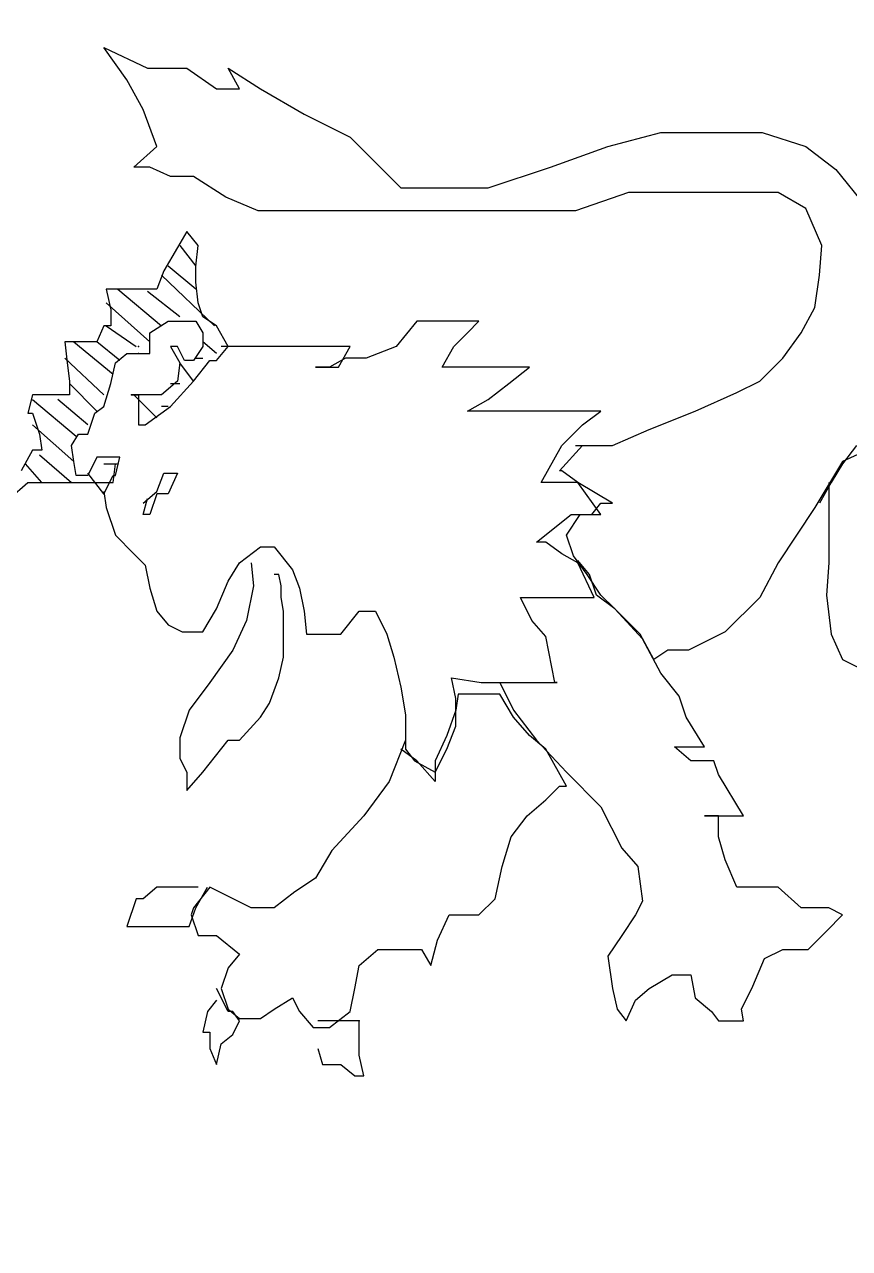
# Model space of a CAD drawing. Extents: x 748454 to 749044, y 4316681 to 4317708.
# Drawn here: x 748485.58 to 748489.17, y 4317542.19 to 4317547.51 of the extents above; entities that cross this region are included whole.
import ezdxf

# ---------------------------------------------------------------- set-up
doc = ezdxf.new("R2010")
doc.units = 0
doc.layers.get('0').update_dxf_attribs({"linetype": 'CONTINUOUS'})

msp = doc.modelspace()

# ---------------------------------------------------------------- linework, layer by layer
at = {"color": 0, "linetype": 'CONTINUOUS'}
for p, q in [((748486.03, 4317547.27), (748485.93, 4317547.41)), ((748485.93, 4317547.41), (748486.12, 4317547.32)), ((748486.03, 4317547.27), (748485.93, 4317547.41)), ((748485.93, 4317547.41), (748486.12, 4317547.32)), ((748486.12, 4317547.32), (748486.29, 4317547.32)), ((748486.12, 4317547.32), (748486.29, 4317547.32)), ((748486.29, 4317547.32), (748486.42, 4317547.23)), ((748486.29, 4317547.32), (748486.42, 4317547.23)), ((748486.47, 4317547.32), (748486.61, 4317547.23)), ((748486.52, 4317547.23), (748486.47, 4317547.32)), ((748486.47, 4317547.32), (748486.61, 4317547.23)), ((748486.52, 4317547.23), (748486.47, 4317547.32)), ((748486.1, 4317547.14), (748486.03, 4317547.27)), ((748486.1, 4317547.14), (748486.03, 4317547.27)), ((748486.42, 4317547.23), (748486.52, 4317547.23)), ((748486.42, 4317547.23), (748486.52, 4317547.23)), ((748486.61, 4317547.23), (748486.8, 4317547.12)), ((748486.61, 4317547.23), (748486.8, 4317547.12)), ((748486.16, 4317546.98), (748486.1, 4317547.14)), ((748486.16, 4317546.98), (748486.1, 4317547.14)), ((748486.8, 4317547.12), (748487, 4317547.02)), ((748486.8, 4317547.12), (748487, 4317547.02)), ((748488.12, 4317546.98), (748488.35, 4317547.04)), ((748488.12, 4317546.98), (748488.35, 4317547.04)), ((748488.35, 4317547.04), (748488.58, 4317547.04)), ((748488.35, 4317547.04), (748488.58, 4317547.04)), ((748488.58, 4317547.04), (748488.79, 4317547.04)), ((748488.58, 4317547.04), (748488.79, 4317547.04)), ((748488.79, 4317547.04), (748488.98, 4317546.98)), ((748488.79, 4317547.04), (748488.98, 4317546.98)), ((748486.06, 4317546.89), (748486.16, 4317546.98)), ((748486.06, 4317546.89), (748486.16, 4317546.98)), ((748487, 4317547.02), (748487.1, 4317546.92)), ((748487, 4317547.02), (748487.1, 4317546.92)), ((748487.87, 4317546.89), (748488.12, 4317546.98)), ((748487.87, 4317546.89), (748488.12, 4317546.98)), ((748488.98, 4317546.98), (748489.11, 4317546.88)), ((748488.98, 4317546.98), (748489.11, 4317546.88)), ((748486.13, 4317546.89), (748486.06, 4317546.89)), ((748486.13, 4317546.89), (748486.06, 4317546.89)), ((748486.22, 4317546.85), (748486.13, 4317546.89)), ((748486.22, 4317546.85), (748486.13, 4317546.89)), ((748487.1, 4317546.92), (748487.22, 4317546.8)), ((748487.1, 4317546.92), (748487.22, 4317546.8)), ((748487.6, 4317546.8), (748487.87, 4317546.89)), ((748487.6, 4317546.8), (748487.87, 4317546.89)), ((748489.11, 4317546.88), (748489.24, 4317546.72)), ((748489.11, 4317546.88), (748489.24, 4317546.72)), ((748486.32, 4317546.85), (748486.22, 4317546.85)), ((748486.32, 4317546.85), (748486.22, 4317546.85)), ((748486.46, 4317546.76), (748486.32, 4317546.85)), ((748486.46, 4317546.76), (748486.32, 4317546.85)), ((748487.22, 4317546.8), (748487.34, 4317546.8)), ((748487.22, 4317546.8), (748487.34, 4317546.8)), ((748487.34, 4317546.8), (748487.6, 4317546.8)), ((748487.34, 4317546.8), (748487.6, 4317546.8)), ((748488.21, 4317546.78), (748487.98, 4317546.7)), ((748488.21, 4317546.78), (748487.98, 4317546.7)), ((748488.49, 4317546.78), (748488.21, 4317546.78)), ((748488.49, 4317546.78), (748488.21, 4317546.78)), ((748488.69, 4317546.78), (748488.49, 4317546.78)), ((748488.69, 4317546.78), (748488.49, 4317546.78)), ((748488.86, 4317546.78), (748488.69, 4317546.78)), ((748488.86, 4317546.78), (748488.69, 4317546.78)), ((748488.98, 4317546.71), (748488.86, 4317546.78)), ((748488.98, 4317546.71), (748488.86, 4317546.78)), ((748486.6, 4317546.7), (748486.46, 4317546.76)), ((748486.6, 4317546.7), (748486.46, 4317546.76)), ((748489.05, 4317546.55), (748488.98, 4317546.71)), ((748489.05, 4317546.55), (748488.98, 4317546.71)), ((748486.81, 4317546.7), (748486.6, 4317546.7)), ((748486.81, 4317546.7), (748486.6, 4317546.7)), ((748486.99, 4317546.7), (748486.81, 4317546.7)), ((748486.99, 4317546.7), (748486.81, 4317546.7)), ((748487.11, 4317546.7), (748486.99, 4317546.7)), ((748487.11, 4317546.7), (748486.99, 4317546.7)), ((748487.33, 4317546.7), (748487.11, 4317546.7)), ((748487.33, 4317546.7), (748487.11, 4317546.7)), ((748487.59, 4317546.7), (748487.33, 4317546.7)), ((748487.59, 4317546.7), (748487.33, 4317546.7)), ((748487.78, 4317546.7), (748487.59, 4317546.7)), ((748487.78, 4317546.7), (748487.59, 4317546.7)), ((748487.98, 4317546.7), (748487.78, 4317546.7)), ((748487.98, 4317546.7), (748487.78, 4317546.7)), ((748486.29, 4317546.61), (748486.25, 4317546.54)), ((748486.29, 4317546.61), (748486.25, 4317546.54)), ((748486.34, 4317546.55), (748486.29, 4317546.61)), ((748486.34, 4317546.55), (748486.29, 4317546.61)), ((748486.26, 4317546.55), (748486.33, 4317546.46)), ((748486.26, 4317546.55), (748486.33, 4317546.46)), ((748486.33, 4317546.46), (748486.34, 4317546.55)), ((748486.33, 4317546.46), (748486.34, 4317546.55)), ((748489.04, 4317546.42), (748489.05, 4317546.55)), ((748489.04, 4317546.42), (748489.05, 4317546.55)), ((748486.25, 4317546.54), (748486.19, 4317546.44)), ((748486.25, 4317546.54), (748486.19, 4317546.44)), ((748486.33, 4317546.36), (748486.21, 4317546.46)), ((748486.33, 4317546.36), (748486.21, 4317546.46)), ((748486.33, 4317546.39), (748486.33, 4317546.46)), ((748486.33, 4317546.39), (748486.33, 4317546.46)), ((748486.19, 4317546.44), (748486.16, 4317546.36)), ((748486.19, 4317546.44), (748486.16, 4317546.36)), ((748486.18, 4317546.42), (748486.41, 4317546.2)), ((748486.18, 4317546.42), (748486.41, 4317546.2)), ((748486.34, 4317546.3), (748486.33, 4317546.39)), ((748486.34, 4317546.3), (748486.33, 4317546.39)), ((748489.02, 4317546.28), (748489.04, 4317546.42)), ((748489.02, 4317546.28), (748489.04, 4317546.42)), ((748486, 4317546.36), (748485.94, 4317546.36)), ((748485.94, 4317546.36), (748485.96, 4317546.27)), ((748486, 4317546.36), (748485.94, 4317546.36)), ((748485.94, 4317546.36), (748485.96, 4317546.27)), ((748485.99, 4317546.36), (748486.18, 4317546.2)), ((748485.99, 4317546.36), (748486.18, 4317546.2)), ((748486.05, 4317546.36), (748486, 4317546.36)), ((748486.05, 4317546.36), (748486, 4317546.36)), ((748486.12, 4317546.36), (748486.05, 4317546.36)), ((748486.12, 4317546.36), (748486.05, 4317546.36)), ((748486.16, 4317546.36), (748486.12, 4317546.36)), ((748486.16, 4317546.36), (748486.12, 4317546.36)), ((748486.26, 4317546.24), (748486.12, 4317546.35)), ((748486.26, 4317546.24), (748486.12, 4317546.35)), ((748486.13, 4317546.13), (748485.94, 4317546.3)), ((748486.13, 4317546.13), (748485.94, 4317546.3)), ((748486.36, 4317546.24), (748486.34, 4317546.3)), ((748486.36, 4317546.24), (748486.34, 4317546.3)), ((748485.96, 4317546.27), (748485.96, 4317546.2)), ((748485.96, 4317546.27), (748485.96, 4317546.2)), ((748486.42, 4317546.2), (748486.36, 4317546.24)), ((748486.42, 4317546.2), (748486.36, 4317546.24)), ((748488.96, 4317546.17), (748489.02, 4317546.28)), ((748488.96, 4317546.17), (748489.02, 4317546.28)), ((748485.93, 4317546.2), (748485.9, 4317546.13)), ((748485.93, 4317546.2), (748485.9, 4317546.13)), ((748485.96, 4317546.2), (748485.93, 4317546.2)), ((748485.96, 4317546.2), (748485.93, 4317546.2)), ((748485.94, 4317546.2), (748486.07, 4317546.11)), ((748485.94, 4317546.2), (748486.07, 4317546.11)), ((748486.13, 4317546.17), (748486.21, 4317546.22)), ((748486.13, 4317546.17), (748486.21, 4317546.22)), ((748486.21, 4317546.22), (748486.27, 4317546.22)), ((748486.21, 4317546.22), (748486.27, 4317546.22)), ((748486.27, 4317546.22), (748486.33, 4317546.22)), ((748486.27, 4317546.22), (748486.33, 4317546.22)), ((748486.33, 4317546.22), (748486.36, 4317546.17)), ((748486.33, 4317546.22), (748486.36, 4317546.17)), ((748486.47, 4317546.11), (748486.42, 4317546.2)), ((748486.47, 4317546.11), (748486.42, 4317546.2)), ((748487.29, 4317546.22), (748487.2, 4317546.11)), ((748487.29, 4317546.22), (748487.2, 4317546.11)), ((748487.4, 4317546.22), (748487.29, 4317546.22)), ((748487.4, 4317546.22), (748487.29, 4317546.22)), ((748487.56, 4317546.22), (748487.4, 4317546.22)), ((748487.56, 4317546.22), (748487.4, 4317546.22)), ((748487.51, 4317546.17), (748487.56, 4317546.22)), ((748487.51, 4317546.17), (748487.56, 4317546.22)), ((748485.78, 4317546.13), (748485.76, 4317546.13)), ((748485.76, 4317546.13), (748485.77, 4317546.04)), ((748485.78, 4317546.13), (748485.76, 4317546.13)), ((748485.76, 4317546.13), (748485.77, 4317546.04)), ((748485.86, 4317546.13), (748485.78, 4317546.13)), ((748485.86, 4317546.13), (748485.78, 4317546.13)), ((748485.8, 4317546.13), (748485.97, 4317545.99)), ((748485.8, 4317546.13), (748485.97, 4317545.99)), ((748485.9, 4317546.13), (748485.86, 4317546.13)), ((748485.9, 4317546.13), (748485.86, 4317546.13)), ((748486, 4317546.05), (748485.9, 4317546.13)), ((748486, 4317546.05), (748485.9, 4317546.13)), ((748486.13, 4317546.08), (748486.13, 4317546.17)), ((748486.13, 4317546.08), (748486.13, 4317546.17)), ((748486.36, 4317546.17), (748486.36, 4317546.11)), ((748486.36, 4317546.17), (748486.36, 4317546.11)), ((748486.42, 4317546.08), (748486.36, 4317546.13)), ((748486.42, 4317546.08), (748486.36, 4317546.13)), ((748487.45, 4317546.11), (748487.51, 4317546.17)), ((748487.45, 4317546.11), (748487.51, 4317546.17)), ((748488.88, 4317546.06), (748488.96, 4317546.17)), ((748488.88, 4317546.06), (748488.96, 4317546.17)), ((748485.98, 4317546.04), (748486.03, 4317546.08)), ((748485.98, 4317546.04), (748486.03, 4317546.08)), ((748486.03, 4317546.08), (748486.08, 4317546.08)), ((748486.03, 4317546.08), (748486.08, 4317546.08)), ((748486.08, 4317546.08), (748486.13, 4317546.08)), ((748486.08, 4317546.08), (748486.13, 4317546.08)), ((748486.25, 4317546.11), (748486.22, 4317546.11)), ((748486.22, 4317546.11), (748486.26, 4317546.04)), ((748486.25, 4317546.11), (748486.22, 4317546.11)), ((748486.22, 4317546.11), (748486.26, 4317546.04)), ((748486.28, 4317546.05), (748486.25, 4317546.11)), ((748486.28, 4317546.05), (748486.25, 4317546.11)), ((748486.36, 4317546.11), (748486.32, 4317546.05)), ((748486.36, 4317546.11), (748486.32, 4317546.05)), ((748486.42, 4317546.05), (748486.47, 4317546.11)), ((748486.42, 4317546.05), (748486.47, 4317546.11)), ((748486.47, 4317546.11), (748486.44, 4317546.11)), ((748486.47, 4317546.11), (748486.44, 4317546.11)), ((748486.52, 4317546.11), (748486.47, 4317546.11)), ((748486.52, 4317546.11), (748486.47, 4317546.11)), ((748486.6, 4317546.11), (748486.52, 4317546.11)), ((748486.6, 4317546.11), (748486.52, 4317546.11)), ((748486.75, 4317546.11), (748486.6, 4317546.11)), ((748486.75, 4317546.11), (748486.6, 4317546.11)), ((748486.85, 4317546.11), (748486.75, 4317546.11)), ((748486.85, 4317546.11), (748486.75, 4317546.11)), ((748486.98, 4317546.11), (748486.85, 4317546.11)), ((748486.98, 4317546.11), (748486.85, 4317546.11)), ((748486.95, 4317546.02), (748487, 4317546.11)), ((748486.95, 4317546.02), (748487, 4317546.11)), ((748487, 4317546.11), (748486.98, 4317546.11)), ((748487, 4317546.11), (748486.98, 4317546.11)), ((748487.2, 4317546.11), (748487.07, 4317546.06)), ((748487.2, 4317546.11), (748487.07, 4317546.06)), ((748487.4, 4317546.02), (748487.45, 4317546.11)), ((748487.4, 4317546.02), (748487.45, 4317546.11)), ((748485.93, 4317545.9), (748485.76, 4317546.06)), ((748485.93, 4317545.9), (748485.76, 4317546.06)), ((748485.77, 4317546.04), (748485.78, 4317545.96)), ((748485.77, 4317546.04), (748485.78, 4317545.96)), ((748485.96, 4317545.95), (748485.98, 4317546.04)), ((748485.96, 4317545.95), (748485.98, 4317546.04)), ((748486.26, 4317546.04), (748486.25, 4317545.96)), ((748486.26, 4317546.04), (748486.25, 4317545.96)), ((748486.32, 4317545.96), (748486.26, 4317546.04)), ((748486.32, 4317545.96), (748486.26, 4317546.04)), ((748486.32, 4317546.05), (748486.28, 4317546.05)), ((748486.32, 4317546.05), (748486.28, 4317546.05)), ((748486.32, 4317545.96), (748486.39, 4317546.05)), ((748486.32, 4317545.96), (748486.39, 4317546.05)), ((748486.33, 4317546.06), (748486.36, 4317546.06)), ((748486.33, 4317546.06), (748486.36, 4317546.06)), ((748486.39, 4317546.05), (748486.42, 4317546.05)), ((748486.39, 4317546.05), (748486.42, 4317546.05)), ((748486.87, 4317546.02), (748486.85, 4317546.02)), ((748486.85, 4317546.02), (748486.95, 4317546.02)), ((748486.87, 4317546.02), (748486.85, 4317546.02)), ((748486.85, 4317546.02), (748486.95, 4317546.02)), ((748486.91, 4317546.02), (748486.87, 4317546.02)), ((748486.91, 4317546.02), (748486.87, 4317546.02)), ((748486.98, 4317546.06), (748486.91, 4317546.02)), ((748486.98, 4317546.06), (748486.91, 4317546.02)), ((748487.07, 4317546.06), (748486.98, 4317546.06)), ((748487.07, 4317546.06), (748486.98, 4317546.06)), ((748487.43, 4317546.02), (748487.4, 4317546.02)), ((748487.43, 4317546.02), (748487.4, 4317546.02)), ((748487.51, 4317546.02), (748487.43, 4317546.02)), ((748487.51, 4317546.02), (748487.43, 4317546.02)), ((748487.6, 4317546.02), (748487.51, 4317546.02)), ((748487.6, 4317546.02), (748487.51, 4317546.02)), ((748487.72, 4317546.02), (748487.6, 4317546.02)), ((748487.72, 4317546.02), (748487.6, 4317546.02)), ((748487.69, 4317545.95), (748487.78, 4317546.02)), ((748487.69, 4317545.95), (748487.78, 4317546.02)), ((748487.78, 4317546.02), (748487.72, 4317546.02)), ((748487.78, 4317546.02), (748487.72, 4317546.02)), ((748488.78, 4317545.96), (748488.88, 4317546.06)), ((748488.78, 4317545.96), (748488.88, 4317546.06)), ((748485.78, 4317545.96), (748485.78, 4317545.9)), ((748485.78, 4317545.96), (748485.78, 4317545.9)), ((748485.78, 4317545.95), (748485.9, 4317545.83)), ((748485.78, 4317545.95), (748485.9, 4317545.83)), ((748485.93, 4317545.85), (748485.96, 4317545.95)), ((748485.93, 4317545.85), (748485.96, 4317545.95)), ((748486.25, 4317545.96), (748486.18, 4317545.9)), ((748486.25, 4317545.96), (748486.18, 4317545.9)), ((748486.22, 4317545.85), (748486.32, 4317545.96)), ((748486.22, 4317545.85), (748486.32, 4317545.96)), ((748486.22, 4317545.95), (748486.26, 4317545.95)), ((748486.22, 4317545.95), (748486.26, 4317545.95)), ((748487.6, 4317545.88), (748487.69, 4317545.95)), ((748487.6, 4317545.88), (748487.69, 4317545.95)), ((748488.5, 4317545.83), (748488.68, 4317545.91)), ((748488.5, 4317545.83), (748488.68, 4317545.91)), ((748488.68, 4317545.91), (748488.78, 4317545.96)), ((748488.68, 4317545.91), (748488.78, 4317545.96)), ((748485.62, 4317545.9), (748485.6, 4317545.82)), ((748485.62, 4317545.9), (748485.6, 4317545.82)), ((748485.65, 4317545.9), (748485.62, 4317545.9)), ((748485.65, 4317545.9), (748485.62, 4317545.9)), ((748485.62, 4317545.88), (748485.81, 4317545.72)), ((748485.62, 4317545.88), (748485.81, 4317545.72)), ((748485.71, 4317545.9), (748485.65, 4317545.9)), ((748485.71, 4317545.9), (748485.65, 4317545.9)), ((748485.73, 4317545.9), (748485.71, 4317545.9)), ((748485.73, 4317545.9), (748485.71, 4317545.9)), ((748485.78, 4317545.9), (748485.73, 4317545.9)), ((748485.78, 4317545.9), (748485.73, 4317545.9)), ((748485.86, 4317545.77), (748485.73, 4317545.88)), ((748485.86, 4317545.77), (748485.73, 4317545.88)), ((748486.09, 4317545.9), (748486.05, 4317545.9)), ((748486.05, 4317545.9), (748486.08, 4317545.9)), ((748486.09, 4317545.9), (748486.05, 4317545.9)), ((748486.05, 4317545.9), (748486.08, 4317545.9)), ((748486.06, 4317545.9), (748486.16, 4317545.8)), ((748486.06, 4317545.9), (748486.16, 4317545.8)), ((748486.08, 4317545.9), (748486.08, 4317545.77)), ((748486.08, 4317545.9), (748486.08, 4317545.77)), ((748486.11, 4317545.9), (748486.09, 4317545.9)), ((748486.11, 4317545.9), (748486.09, 4317545.9)), ((748486.13, 4317545.9), (748486.11, 4317545.9)), ((748486.13, 4317545.9), (748486.11, 4317545.9)), ((748486.18, 4317545.9), (748486.13, 4317545.9)), ((748486.18, 4317545.9), (748486.13, 4317545.9)), ((748487.51, 4317545.83), (748487.6, 4317545.88)), ((748487.51, 4317545.83), (748487.6, 4317545.88)), ((748485.6, 4317545.82), (748485.62, 4317545.82)), ((748485.6, 4317545.82), (748485.62, 4317545.82)), ((748485.62, 4317545.82), (748485.65, 4317545.73)), ((748485.62, 4317545.82), (748485.65, 4317545.73)), ((748485.86, 4317545.73), (748485.89, 4317545.82)), ((748485.86, 4317545.73), (748485.89, 4317545.82)), ((748485.89, 4317545.82), (748485.93, 4317545.85)), ((748485.89, 4317545.82), (748485.93, 4317545.85)), ((748486.11, 4317545.77), (748486.22, 4317545.85)), ((748486.11, 4317545.77), (748486.22, 4317545.85)), ((748486.21, 4317545.85), (748486.18, 4317545.85)), ((748486.21, 4317545.85), (748486.18, 4317545.85)), ((748487.59, 4317545.83), (748487.51, 4317545.83)), ((748487.59, 4317545.83), (748487.51, 4317545.83)), ((748487.67, 4317545.83), (748487.59, 4317545.83)), ((748487.67, 4317545.83), (748487.59, 4317545.83)), ((748487.79, 4317545.83), (748487.67, 4317545.83)), ((748487.79, 4317545.83), (748487.67, 4317545.83)), ((748487.92, 4317545.83), (748487.79, 4317545.83)), ((748487.92, 4317545.83), (748487.79, 4317545.83)), ((748488.09, 4317545.83), (748487.92, 4317545.83)), ((748488.09, 4317545.83), (748487.92, 4317545.83)), ((748488.01, 4317545.77), (748488.09, 4317545.83)), ((748488.01, 4317545.77), (748488.09, 4317545.83)), ((748488.3, 4317545.75), (748488.5, 4317545.83)), ((748488.3, 4317545.75), (748488.5, 4317545.83)), ((748485.8, 4317545.61), (748485.62, 4317545.77)), ((748485.8, 4317545.61), (748485.62, 4317545.77)), ((748486.08, 4317545.77), (748486.11, 4317545.77)), ((748486.08, 4317545.77), (748486.11, 4317545.77)), ((748487.92, 4317545.68), (748488.01, 4317545.77)), ((748487.92, 4317545.68), (748488.01, 4317545.77)), ((748485.65, 4317545.73), (748485.66, 4317545.66)), ((748485.65, 4317545.73), (748485.66, 4317545.66)), ((748485.79, 4317545.68), (748485.82, 4317545.73)), ((748485.79, 4317545.68), (748485.82, 4317545.73)), ((748485.82, 4317545.73), (748485.86, 4317545.73)), ((748485.82, 4317545.73), (748485.86, 4317545.73)), ((748488.14, 4317545.68), (748488.3, 4317545.75)), ((748488.14, 4317545.68), (748488.3, 4317545.75)), ((748485.62, 4317545.66), (748485.57, 4317545.57)), ((748485.62, 4317545.66), (748485.57, 4317545.57)), ((748485.66, 4317545.66), (748485.62, 4317545.66)), ((748485.66, 4317545.66), (748485.62, 4317545.66)), ((748485.8, 4317545.61), (748485.79, 4317545.68)), ((748485.8, 4317545.61), (748485.79, 4317545.68)), ((748487.83, 4317545.52), (748487.92, 4317545.68)), ((748487.83, 4317545.52), (748487.92, 4317545.68)), ((748487.91, 4317545.57), (748488.01, 4317545.68)), ((748487.91, 4317545.57), (748488.01, 4317545.68)), ((748487.98, 4317545.68), (748488.14, 4317545.68)), ((748487.98, 4317545.68), (748488.14, 4317545.68)), ((748488.01, 4317545.68), (748488.07, 4317545.68)), ((748488.01, 4317545.68), (748488.07, 4317545.68)), ((748489.2, 4317545.68), (748489.14, 4317545.6)), ((748489.29, 4317545.68), (748489.14, 4317545.61)), ((748489.2, 4317545.68), (748489.14, 4317545.6)), ((748489.29, 4317545.68), (748489.14, 4317545.61)), ((748485.66, 4317545.52), (748485.59, 4317545.6)), ((748485.66, 4317545.52), (748485.59, 4317545.6)), ((748485.65, 4317545.64), (748485.79, 4317545.52)), ((748485.65, 4317545.64), (748485.79, 4317545.52)), ((748485.81, 4317545.55), (748485.8, 4317545.61)), ((748485.81, 4317545.55), (748485.8, 4317545.61)), ((748485.9, 4317545.63), (748485.86, 4317545.55)), ((748485.9, 4317545.63), (748485.86, 4317545.55)), ((748485.93, 4317545.63), (748485.9, 4317545.63)), ((748485.93, 4317545.63), (748485.9, 4317545.63)), ((748485.98, 4317545.63), (748485.93, 4317545.63)), ((748485.98, 4317545.63), (748485.93, 4317545.63)), ((748485.93, 4317545.6), (748485.97, 4317545.6)), ((748485.93, 4317545.6), (748485.97, 4317545.6)), ((748485.97, 4317545.6), (748485.98, 4317545.6)), ((748485.97, 4317545.52), (748485.98, 4317545.6)), ((748485.97, 4317545.6), (748485.98, 4317545.6)), ((748485.97, 4317545.52), (748485.98, 4317545.6)), ((748485.98, 4317545.55), (748486, 4317545.63)), ((748486, 4317545.63), (748485.98, 4317545.63)), ((748485.98, 4317545.55), (748486, 4317545.63)), ((748486, 4317545.63), (748485.98, 4317545.63)), ((748485.98, 4317545.6), (748485.99, 4317545.6)), ((748485.98, 4317545.6), (748485.99, 4317545.6)), ((748489.14, 4317545.61), (748489.02, 4317545.41)), ((748489.14, 4317545.61), (748489.02, 4317545.41)), ((748489.14, 4317545.6), (748489.09, 4317545.52)), ((748489.14, 4317545.6), (748489.09, 4317545.52)), ((748485.86, 4317545.55), (748485.81, 4317545.55)), ((748485.86, 4317545.55), (748485.81, 4317545.55)), ((748485.93, 4317545.47), (748485.86, 4317545.56)), ((748485.93, 4317545.47), (748485.86, 4317545.56)), ((748485.93, 4317545.47), (748485.97, 4317545.55)), ((748485.93, 4317545.47), (748485.97, 4317545.55)), ((748485.97, 4317545.55), (748485.98, 4317545.55)), ((748485.97, 4317545.55), (748485.98, 4317545.55)), ((748486.16, 4317545.48), (748486.19, 4317545.56)), ((748486.16, 4317545.48), (748486.19, 4317545.56)), ((748486.19, 4317545.56), (748486.25, 4317545.56)), ((748486.19, 4317545.56), (748486.25, 4317545.56)), ((748486.25, 4317545.56), (748486.21, 4317545.47)), ((748486.25, 4317545.56), (748486.21, 4317545.47)), ((748487.92, 4317545.57), (748487.91, 4317545.57)), ((748487.92, 4317545.57), (748487.91, 4317545.57)), ((748487.99, 4317545.52), (748487.92, 4317545.57)), ((748487.99, 4317545.52), (748487.92, 4317545.57)), ((748485.52, 4317545.45), (748485.6, 4317545.52)), ((748485.52, 4317545.45), (748485.6, 4317545.52)), ((748485.6, 4317545.52), (748485.68, 4317545.52)), ((748485.6, 4317545.52), (748485.68, 4317545.52)), ((748485.68, 4317545.52), (748485.76, 4317545.52)), ((748485.68, 4317545.52), (748485.76, 4317545.52)), ((748485.76, 4317545.52), (748485.82, 4317545.52)), ((748485.76, 4317545.52), (748485.82, 4317545.52)), ((748485.82, 4317545.52), (748485.86, 4317545.52)), ((748485.82, 4317545.52), (748485.86, 4317545.52)), ((748485.86, 4317545.52), (748485.89, 4317545.52)), ((748485.86, 4317545.52), (748485.89, 4317545.52)), ((748485.89, 4317545.52), (748485.9, 4317545.52)), ((748485.89, 4317545.52), (748485.9, 4317545.52)), ((748485.9, 4317545.52), (748485.94, 4317545.52)), ((748485.9, 4317545.52), (748485.94, 4317545.52)), ((748485.94, 4317545.52), (748485.97, 4317545.52)), ((748485.94, 4317545.52), (748485.97, 4317545.52)), ((748487.92, 4317545.52), (748487.83, 4317545.52)), ((748487.92, 4317545.52), (748487.83, 4317545.52)), ((748487.99, 4317545.52), (748487.92, 4317545.52)), ((748487.99, 4317545.52), (748487.92, 4317545.52)), ((748488.09, 4317545.38), (748487.99, 4317545.52)), ((748488.14, 4317545.43), (748487.99, 4317545.52)), ((748488.09, 4317545.38), (748487.99, 4317545.52)), ((748488.14, 4317545.43), (748487.99, 4317545.52)), ((748489.09, 4317545.52), (748489.04, 4317545.43)), ((748489.09, 4317545.52), (748489.04, 4317545.43)), ((748489.08, 4317545.52), (748489.08, 4317545.35)), ((748489.08, 4317545.52), (748489.08, 4317545.35)), ((748485.93, 4317545.48), (748485.94, 4317545.41)), ((748485.93, 4317545.48), (748485.94, 4317545.41)), ((748486.1, 4317545.43), (748486.16, 4317545.48)), ((748486.1, 4317545.43), (748486.16, 4317545.48)), ((748486.1, 4317545.38), (748486.12, 4317545.45)), ((748486.1, 4317545.38), (748486.12, 4317545.45)), ((748486.16, 4317545.47), (748486.13, 4317545.38)), ((748486.16, 4317545.47), (748486.13, 4317545.38)), ((748486.18, 4317545.47), (748486.16, 4317545.47)), ((748486.18, 4317545.47), (748486.16, 4317545.47)), ((748486.21, 4317545.47), (748486.18, 4317545.47)), ((748486.21, 4317545.47), (748486.18, 4317545.47)), ((748485.94, 4317545.41), (748485.98, 4317545.29)), ((748485.94, 4317545.41), (748485.98, 4317545.29)), ((748486.11, 4317545.38), (748486.1, 4317545.38)), ((748486.11, 4317545.38), (748486.1, 4317545.38)), ((748486.13, 4317545.38), (748486.11, 4317545.38)), ((748486.13, 4317545.38), (748486.11, 4317545.38)), ((748487.81, 4317545.26), (748487.96, 4317545.38)), ((748487.81, 4317545.26), (748487.96, 4317545.38)), ((748487.94, 4317545.29), (748488, 4317545.38)), ((748487.94, 4317545.29), (748488, 4317545.38)), ((748487.96, 4317545.38), (748488.05, 4317545.38)), ((748487.96, 4317545.38), (748488.05, 4317545.38)), ((748488, 4317545.38), (748488.07, 4317545.38)), ((748488, 4317545.38), (748488.07, 4317545.38)), ((748488.05, 4317545.38), (748488.09, 4317545.43)), ((748488.05, 4317545.38), (748488.09, 4317545.43)), ((748488.07, 4317545.38), (748488.09, 4317545.38)), ((748488.07, 4317545.38), (748488.09, 4317545.38)), ((748488.09, 4317545.43), (748488.14, 4317545.43)), ((748488.09, 4317545.43), (748488.14, 4317545.43)), ((748489.02, 4317545.41), (748488.86, 4317545.17)), ((748489.02, 4317545.41), (748488.86, 4317545.17)), ((748489.08, 4317545.35), (748489.08, 4317545.17)), ((748489.08, 4317545.35), (748489.08, 4317545.17)), ((748485.98, 4317545.29), (748486.06, 4317545.21)), ((748485.98, 4317545.29), (748486.06, 4317545.21)), ((748487.97, 4317545.2), (748487.94, 4317545.29)), ((748487.97, 4317545.2), (748487.94, 4317545.29)), ((748486.52, 4317545.17), (748486.61, 4317545.24)), ((748486.52, 4317545.17), (748486.61, 4317545.24)), ((748486.61, 4317545.24), (748486.67, 4317545.24)), ((748486.61, 4317545.24), (748486.67, 4317545.24)), ((748486.67, 4317545.24), (748486.75, 4317545.14)), ((748486.67, 4317545.24), (748486.75, 4317545.14)), ((748487.85, 4317545.26), (748487.81, 4317545.26)), ((748487.85, 4317545.26), (748487.81, 4317545.26)), ((748487.92, 4317545.21), (748487.85, 4317545.26)), ((748487.92, 4317545.21), (748487.85, 4317545.26)), ((748486.06, 4317545.21), (748486.11, 4317545.16)), ((748486.06, 4317545.21), (748486.11, 4317545.16)), ((748486.47, 4317545.09), (748486.52, 4317545.17)), ((748486.47, 4317545.09), (748486.52, 4317545.17)), ((748486.57, 4317545.17), (748486.58, 4317545.07)), ((748486.57, 4317545.17), (748486.58, 4317545.07)), ((748487.99, 4317545.17), (748487.92, 4317545.21)), ((748487.99, 4317545.17), (748487.92, 4317545.21)), ((748488.03, 4317545.12), (748487.97, 4317545.2)), ((748488.03, 4317545.12), (748487.97, 4317545.2)), ((748488.04, 4317545.12), (748487.99, 4317545.18)), ((748488.04, 4317545.12), (748487.99, 4317545.18)), ((748488.06, 4317545.02), (748487.99, 4317545.17)), ((748488.06, 4317545.02), (748487.99, 4317545.17)), ((748488.86, 4317545.17), (748488.78, 4317545.02)), ((748488.86, 4317545.17), (748488.78, 4317545.02)), ((748489.08, 4317545.17), (748489.07, 4317545.03)), ((748489.08, 4317545.17), (748489.07, 4317545.03)), ((748486.11, 4317545.16), (748486.13, 4317545.06)), ((748486.11, 4317545.16), (748486.13, 4317545.06)), ((748486.69, 4317545.12), (748486.67, 4317545.12)), ((748486.69, 4317545.12), (748486.67, 4317545.12)), ((748486.7, 4317545.07), (748486.69, 4317545.12)), ((748486.7, 4317545.07), (748486.69, 4317545.12)), ((748486.75, 4317545.14), (748486.78, 4317545.06)), ((748486.75, 4317545.14), (748486.78, 4317545.06)), ((748488.09, 4317545.03), (748488.03, 4317545.12)), ((748488.09, 4317545.03), (748488.03, 4317545.12)), ((748488.07, 4317545.03), (748488.04, 4317545.12)), ((748488.07, 4317545.03), (748488.04, 4317545.12)), ((748486.13, 4317545.06), (748486.16, 4317544.96)), ((748486.13, 4317545.06), (748486.16, 4317544.96)), ((748486.42, 4317544.97), (748486.47, 4317545.09)), ((748486.42, 4317544.97), (748486.47, 4317545.09)), ((748486.58, 4317545.07), (748486.55, 4317544.92)), ((748486.58, 4317545.07), (748486.55, 4317544.92)), ((748486.7, 4317545.02), (748486.7, 4317545.07)), ((748486.7, 4317545.02), (748486.7, 4317545.07)), ((748486.78, 4317545.06), (748486.8, 4317544.96)), ((748486.78, 4317545.06), (748486.8, 4317544.96)), ((748486.71, 4317544.96), (748486.7, 4317545.02)), ((748486.71, 4317544.96), (748486.7, 4317545.02)), ((748487.79, 4317544.92), (748487.74, 4317545.02)), ((748487.74, 4317545.02), (748487.87, 4317545.02)), ((748487.79, 4317544.92), (748487.74, 4317545.02)), ((748487.74, 4317545.02), (748487.87, 4317545.02)), ((748487.87, 4317545.02), (748488, 4317545.02)), ((748487.87, 4317545.02), (748488, 4317545.02)), ((748488, 4317545.02), (748488.06, 4317545.02)), ((748488, 4317545.02), (748488.06, 4317545.02)), ((748488.15, 4317544.97), (748488.07, 4317545.03)), ((748488.15, 4317544.97), (748488.07, 4317545.03)), ((748488.15, 4317544.97), (748488.09, 4317545.03)), ((748488.15, 4317544.97), (748488.09, 4317545.03)), ((748488.78, 4317545.02), (748488.63, 4317544.87)), ((748488.78, 4317545.02), (748488.63, 4317544.87)), ((748489.07, 4317545.03), (748489.09, 4317544.86)), ((748489.07, 4317545.03), (748489.09, 4317544.86)), ((748486.16, 4317544.96), (748486.21, 4317544.9)), ((748486.16, 4317544.96), (748486.21, 4317544.9)), ((748486.36, 4317544.87), (748486.42, 4317544.97)), ((748486.36, 4317544.87), (748486.42, 4317544.97)), ((748486.71, 4317544.86), (748486.71, 4317544.96)), ((748486.71, 4317544.86), (748486.71, 4317544.96)), ((748486.8, 4317544.96), (748486.81, 4317544.86)), ((748486.8, 4317544.96), (748486.81, 4317544.86)), ((748486.96, 4317544.86), (748487.04, 4317544.96)), ((748486.96, 4317544.86), (748487.04, 4317544.96)), ((748487.04, 4317544.96), (748487.11, 4317544.96)), ((748487.04, 4317544.96), (748487.11, 4317544.96)), ((748487.11, 4317544.96), (748487.16, 4317544.86)), ((748487.11, 4317544.96), (748487.16, 4317544.86)), ((748488.26, 4317544.86), (748488.15, 4317544.97)), ((748488.27, 4317544.84), (748488.15, 4317544.97)), ((748488.26, 4317544.86), (748488.15, 4317544.97)), ((748488.27, 4317544.84), (748488.15, 4317544.97)), ((748486.21, 4317544.9), (748486.27, 4317544.87)), ((748486.21, 4317544.9), (748486.27, 4317544.87)), ((748486.55, 4317544.92), (748486.49, 4317544.79)), ((748486.55, 4317544.92), (748486.49, 4317544.79)), ((748487.85, 4317544.85), (748487.79, 4317544.92)), ((748487.85, 4317544.85), (748487.79, 4317544.92)), ((748486.27, 4317544.87), (748486.36, 4317544.87)), ((748486.27, 4317544.87), (748486.36, 4317544.87)), ((748486.71, 4317544.76), (748486.71, 4317544.86)), ((748486.71, 4317544.76), (748486.71, 4317544.86)), ((748486.81, 4317544.86), (748486.89, 4317544.86)), ((748486.81, 4317544.86), (748486.89, 4317544.86)), ((748486.89, 4317544.86), (748486.96, 4317544.86)), ((748486.89, 4317544.86), (748486.96, 4317544.86)), ((748487.16, 4317544.86), (748487.19, 4317544.76)), ((748487.16, 4317544.86), (748487.19, 4317544.76)), ((748487.89, 4317544.65), (748487.85, 4317544.85)), ((748487.89, 4317544.65), (748487.85, 4317544.85)), ((748488.32, 4317544.75), (748488.26, 4317544.86)), ((748488.32, 4317544.75), (748488.26, 4317544.86)), ((748488.63, 4317544.87), (748488.47, 4317544.79)), ((748488.63, 4317544.87), (748488.47, 4317544.79)), ((748489.09, 4317544.86), (748489.14, 4317544.75)), ((748489.09, 4317544.86), (748489.14, 4317544.75)), ((748488.35, 4317544.69), (748488.27, 4317544.84)), ((748488.35, 4317544.69), (748488.27, 4317544.84)), ((748486.49, 4317544.79), (748486.39, 4317544.65)), ((748486.49, 4317544.79), (748486.39, 4317544.65)), ((748486.69, 4317544.67), (748486.71, 4317544.76)), ((748486.69, 4317544.67), (748486.71, 4317544.76)), ((748487.19, 4317544.76), (748487.22, 4317544.63)), ((748487.19, 4317544.76), (748487.22, 4317544.63)), ((748488.38, 4317544.79), (748488.32, 4317544.75)), ((748488.38, 4317544.79), (748488.32, 4317544.75)), ((748488.47, 4317544.79), (748488.38, 4317544.79)), ((748488.47, 4317544.79), (748488.38, 4317544.79)), ((748489.14, 4317544.75), (748489.3, 4317544.67)), ((748489.14, 4317544.75), (748489.3, 4317544.67)), ((748488.43, 4317544.59), (748488.35, 4317544.69)), ((748488.43, 4317544.59), (748488.35, 4317544.69)), ((748486.39, 4317544.65), (748486.3, 4317544.53)), ((748486.39, 4317544.65), (748486.3, 4317544.53)), ((748486.65, 4317544.56), (748486.69, 4317544.67)), ((748486.65, 4317544.56), (748486.69, 4317544.67)), ((748487.44, 4317544.67), (748487.57, 4317544.65)), ((748487.46, 4317544.58), (748487.44, 4317544.67)), ((748487.44, 4317544.67), (748487.57, 4317544.65)), ((748487.46, 4317544.58), (748487.44, 4317544.67)), ((748487.57, 4317544.65), (748487.68, 4317544.65)), ((748487.57, 4317544.65), (748487.68, 4317544.65)), ((748487.65, 4317544.65), (748487.71, 4317544.53)), ((748487.65, 4317544.65), (748487.71, 4317544.53)), ((748487.68, 4317544.65), (748487.76, 4317544.65)), ((748487.68, 4317544.65), (748487.76, 4317544.65)), ((748487.76, 4317544.65), (748487.81, 4317544.65)), ((748487.76, 4317544.65), (748487.81, 4317544.65)), ((748487.81, 4317544.65), (748487.9, 4317544.65)), ((748487.81, 4317544.65), (748487.9, 4317544.65)), ((748487.9, 4317544.65), (748487.89, 4317544.65)), ((748487.9, 4317544.65), (748487.89, 4317544.65)), ((748487.22, 4317544.63), (748487.24, 4317544.51)), ((748487.22, 4317544.63), (748487.24, 4317544.51)), ((748487.47, 4317544.6), (748487.46, 4317544.53)), ((748487.47, 4317544.6), (748487.46, 4317544.53)), ((748487.46, 4317544.46), (748487.46, 4317544.58)), ((748487.46, 4317544.46), (748487.46, 4317544.58)), ((748487.59, 4317544.6), (748487.47, 4317544.6)), ((748487.59, 4317544.6), (748487.47, 4317544.6)), ((748487.65, 4317544.6), (748487.59, 4317544.6)), ((748487.65, 4317544.6), (748487.59, 4317544.6)), ((748487.71, 4317544.5), (748487.65, 4317544.6)), ((748487.71, 4317544.5), (748487.65, 4317544.6)), ((748488.46, 4317544.5), (748488.43, 4317544.59)), ((748488.46, 4317544.5), (748488.43, 4317544.59)), ((748486.3, 4317544.53), (748486.26, 4317544.41)), ((748486.3, 4317544.53), (748486.26, 4317544.41)), ((748486.61, 4317544.5), (748486.65, 4317544.56)), ((748486.61, 4317544.5), (748486.65, 4317544.56)), ((748487.46, 4317544.53), (748487.42, 4317544.42)), ((748487.46, 4317544.53), (748487.42, 4317544.42)), ((748487.71, 4317544.53), (748487.81, 4317544.4)), ((748487.71, 4317544.53), (748487.81, 4317544.4)), ((748486.52, 4317544.4), (748486.61, 4317544.5)), ((748486.52, 4317544.4), (748486.61, 4317544.5)), ((748487.24, 4317544.51), (748487.24, 4317544.44)), ((748487.24, 4317544.51), (748487.24, 4317544.44)), ((748487.78, 4317544.42), (748487.71, 4317544.5)), ((748487.78, 4317544.42), (748487.71, 4317544.5)), ((748488.54, 4317544.37), (748488.46, 4317544.5)), ((748488.54, 4317544.37), (748488.46, 4317544.5)), ((748487.24, 4317544.44), (748487.24, 4317544.36)), ((748487.24, 4317544.44), (748487.24, 4317544.36)), ((748487.42, 4317544.36), (748487.46, 4317544.46)), ((748487.42, 4317544.36), (748487.46, 4317544.46)), ((748486.26, 4317544.41), (748486.26, 4317544.32)), ((748486.26, 4317544.41), (748486.26, 4317544.32)), ((748486.36, 4317544.26), (748486.47, 4317544.4)), ((748486.36, 4317544.26), (748486.47, 4317544.4)), ((748486.47, 4317544.4), (748486.52, 4317544.4)), ((748486.47, 4317544.4), (748486.52, 4317544.4)), ((748487.24, 4317544.4), (748487.17, 4317544.22)), ((748487.24, 4317544.4), (748487.17, 4317544.22)), ((748487.42, 4317544.42), (748487.37, 4317544.31)), ((748487.42, 4317544.42), (748487.37, 4317544.31)), ((748487.85, 4317544.36), (748487.78, 4317544.42)), ((748487.85, 4317544.36), (748487.78, 4317544.42)), ((748487.81, 4317544.4), (748487.94, 4317544.26)), ((748487.81, 4317544.4), (748487.94, 4317544.26)), ((748488.48, 4317544.31), (748488.41, 4317544.37)), ((748488.41, 4317544.37), (748488.44, 4317544.37)), ((748488.48, 4317544.31), (748488.41, 4317544.37)), ((748488.41, 4317544.37), (748488.44, 4317544.37)), ((748488.44, 4317544.37), (748488.54, 4317544.37)), ((748488.44, 4317544.37), (748488.54, 4317544.37)), ((748486.26, 4317544.32), (748486.29, 4317544.26)), ((748486.26, 4317544.32), (748486.29, 4317544.26)), ((748487.29, 4317544.31), (748487.22, 4317544.36)), ((748487.29, 4317544.31), (748487.22, 4317544.36)), ((748487.24, 4317544.36), (748487.28, 4317544.31)), ((748487.24, 4317544.36), (748487.28, 4317544.31)), ((748487.37, 4317544.26), (748487.42, 4317544.36)), ((748487.37, 4317544.26), (748487.42, 4317544.36)), ((748487.94, 4317544.2), (748487.85, 4317544.36)), ((748487.94, 4317544.2), (748487.85, 4317544.36)), ((748487.28, 4317544.31), (748487.37, 4317544.26)), ((748487.28, 4317544.31), (748487.37, 4317544.26)), ((748487.37, 4317544.22), (748487.29, 4317544.31)), ((748487.37, 4317544.22), (748487.29, 4317544.31)), ((748487.37, 4317544.31), (748487.37, 4317544.22)), ((748487.37, 4317544.31), (748487.37, 4317544.22)), ((748488.58, 4317544.31), (748488.48, 4317544.31)), ((748488.58, 4317544.31), (748488.48, 4317544.31)), ((748488.6, 4317544.25), (748488.58, 4317544.31)), ((748488.6, 4317544.25), (748488.58, 4317544.31)), ((748486.29, 4317544.26), (748486.29, 4317544.18)), ((748486.29, 4317544.18), (748486.36, 4317544.26)), ((748486.29, 4317544.26), (748486.29, 4317544.18)), ((748486.29, 4317544.18), (748486.36, 4317544.26)), ((748487.17, 4317544.22), (748487.06, 4317544.07)), ((748487.17, 4317544.22), (748487.06, 4317544.07)), ((748487.94, 4317544.26), (748488.09, 4317544.11)), ((748487.94, 4317544.26), (748488.09, 4317544.11)), ((748488.71, 4317544.07), (748488.6, 4317544.25)), ((748488.71, 4317544.07), (748488.6, 4317544.25)), ((748487.85, 4317544.14), (748487.91, 4317544.2)), ((748487.85, 4317544.14), (748487.91, 4317544.2)), ((748487.91, 4317544.2), (748487.94, 4317544.2)), ((748487.91, 4317544.2), (748487.94, 4317544.2)), ((748487.77, 4317544.07), (748487.85, 4317544.14)), ((748487.77, 4317544.07), (748487.85, 4317544.14)), ((748488.09, 4317544.11), (748488.18, 4317543.93)), ((748488.09, 4317544.11), (748488.18, 4317543.93)), ((748487.06, 4317544.07), (748486.92, 4317543.92)), ((748487.06, 4317544.07), (748486.92, 4317543.92)), ((748487.7, 4317543.98), (748487.77, 4317544.07)), ((748487.7, 4317543.98), (748487.77, 4317544.07)), ((748488.6, 4317544.07), (748488.54, 4317544.07)), ((748488.54, 4317544.07), (748488.57, 4317544.07)), ((748488.6, 4317544.07), (748488.54, 4317544.07)), ((748488.54, 4317544.07), (748488.57, 4317544.07)), ((748488.57, 4317544.07), (748488.64, 4317544.07)), ((748488.57, 4317544.07), (748488.64, 4317544.07)), ((748488.6, 4317543.98), (748488.6, 4317544.07)), ((748488.6, 4317543.98), (748488.6, 4317544.07)), ((748488.64, 4317544.07), (748488.71, 4317544.07)), ((748488.64, 4317544.07), (748488.71, 4317544.07)), ((748487.66, 4317543.85), (748487.7, 4317543.98)), ((748487.66, 4317543.85), (748487.7, 4317543.98)), ((748488.63, 4317543.88), (748488.6, 4317543.98)), ((748488.63, 4317543.88), (748488.6, 4317543.98)), ((748486.92, 4317543.92), (748486.85, 4317543.8)), ((748486.92, 4317543.92), (748486.85, 4317543.8)), ((748488.18, 4317543.93), (748488.25, 4317543.85)), ((748488.18, 4317543.93), (748488.25, 4317543.85)), ((748487.63, 4317543.71), (748487.66, 4317543.85)), ((748487.63, 4317543.71), (748487.66, 4317543.85)), ((748488.25, 4317543.85), (748488.27, 4317543.7)), ((748488.25, 4317543.85), (748488.27, 4317543.7)), ((748488.68, 4317543.76), (748488.63, 4317543.88)), ((748488.68, 4317543.76), (748488.63, 4317543.88)), ((748486.85, 4317543.8), (748486.76, 4317543.74)), ((748486.85, 4317543.8), (748486.76, 4317543.74)), ((748486.16, 4317543.76), (748486.1, 4317543.71)), ((748486.16, 4317543.76), (748486.1, 4317543.71)), ((748486.26, 4317543.76), (748486.16, 4317543.76)), ((748486.26, 4317543.76), (748486.16, 4317543.76)), ((748486.34, 4317543.76), (748486.26, 4317543.76)), ((748486.34, 4317543.76), (748486.26, 4317543.76)), ((748486.39, 4317543.76), (748486.32, 4317543.67)), ((748486.39, 4317543.76), (748486.32, 4317543.67)), ((748486.33, 4317543.67), (748486.38, 4317543.76)), ((748486.33, 4317543.67), (748486.38, 4317543.76)), ((748486.57, 4317543.67), (748486.39, 4317543.76)), ((748486.57, 4317543.67), (748486.39, 4317543.76)), ((748486.76, 4317543.74), (748486.67, 4317543.67)), ((748486.76, 4317543.74), (748486.67, 4317543.67)), ((748488.76, 4317543.76), (748488.68, 4317543.76)), ((748488.76, 4317543.76), (748488.68, 4317543.76)), ((748488.86, 4317543.76), (748488.76, 4317543.76)), ((748488.86, 4317543.76), (748488.76, 4317543.76)), ((748488.96, 4317543.67), (748488.86, 4317543.76)), ((748488.96, 4317543.67), (748488.86, 4317543.76)), ((748486.07, 4317543.71), (748486.03, 4317543.59)), ((748486.07, 4317543.71), (748486.03, 4317543.59)), ((748486.1, 4317543.71), (748486.07, 4317543.71)), ((748486.1, 4317543.71), (748486.07, 4317543.71)), ((748487.56, 4317543.64), (748487.63, 4317543.71)), ((748487.56, 4317543.64), (748487.63, 4317543.71)), ((748488.27, 4317543.7), (748488.24, 4317543.64)), ((748488.27, 4317543.7), (748488.24, 4317543.64)), ((748486.3, 4317543.59), (748486.33, 4317543.67)), ((748486.3, 4317543.59), (748486.33, 4317543.67)), ((748486.32, 4317543.67), (748486.31, 4317543.64)), ((748486.32, 4317543.67), (748486.31, 4317543.64)), ((748486.31, 4317543.64), (748486.34, 4317543.55)), ((748486.31, 4317543.64), (748486.34, 4317543.55)), ((748486.67, 4317543.67), (748486.57, 4317543.67)), ((748486.67, 4317543.67), (748486.57, 4317543.67)), ((748487.38, 4317543.53), (748487.43, 4317543.64)), ((748487.38, 4317543.53), (748487.43, 4317543.64)), ((748487.43, 4317543.64), (748487.46, 4317543.64)), ((748487.43, 4317543.64), (748487.46, 4317543.64)), ((748487.46, 4317543.64), (748487.51, 4317543.64)), ((748487.46, 4317543.64), (748487.51, 4317543.64)), ((748487.51, 4317543.64), (748487.54, 4317543.64)), ((748487.51, 4317543.64), (748487.54, 4317543.64)), ((748487.54, 4317543.64), (748487.56, 4317543.64)), ((748487.54, 4317543.64), (748487.56, 4317543.64)), ((748488.24, 4317543.64), (748488.18, 4317543.55)), ((748488.24, 4317543.64), (748488.18, 4317543.55)), ((748489.08, 4317543.67), (748488.96, 4317543.67)), ((748489.08, 4317543.67), (748488.96, 4317543.67)), ((748489.07, 4317543.57), (748489.14, 4317543.64)), ((748489.07, 4317543.57), (748489.14, 4317543.64)), ((748489.14, 4317543.64), (748489.08, 4317543.67)), ((748489.14, 4317543.64), (748489.08, 4317543.67)), ((748486.03, 4317543.59), (748486.1, 4317543.59)), ((748486.03, 4317543.59), (748486.1, 4317543.59)), ((748486.1, 4317543.59), (748486.16, 4317543.59)), ((748486.1, 4317543.59), (748486.16, 4317543.59)), ((748486.16, 4317543.59), (748486.22, 4317543.59)), ((748486.16, 4317543.59), (748486.22, 4317543.59)), ((748486.22, 4317543.59), (748486.26, 4317543.59)), ((748486.22, 4317543.59), (748486.26, 4317543.59)), ((748486.26, 4317543.59), (748486.29, 4317543.59)), ((748486.26, 4317543.59), (748486.29, 4317543.59)), ((748486.29, 4317543.59), (748486.3, 4317543.59)), ((748486.29, 4317543.59), (748486.3, 4317543.59)), ((748488.99, 4317543.49), (748489.07, 4317543.57)), ((748488.99, 4317543.49), (748489.07, 4317543.57)), ((748486.34, 4317543.55), (748486.42, 4317543.55)), ((748486.34, 4317543.55), (748486.42, 4317543.55)), ((748486.42, 4317543.55), (748486.52, 4317543.47)), ((748486.42, 4317543.55), (748486.52, 4317543.47)), ((748487.35, 4317543.42), (748487.38, 4317543.53)), ((748487.35, 4317543.42), (748487.38, 4317543.53)), ((748488.18, 4317543.55), (748488.12, 4317543.46)), ((748488.18, 4317543.55), (748488.12, 4317543.46)), ((748486.52, 4317543.47), (748486.47, 4317543.41)), ((748486.52, 4317543.47), (748486.47, 4317543.41)), ((748487.04, 4317543.42), (748487.12, 4317543.49)), ((748487.04, 4317543.42), (748487.12, 4317543.49)), ((748487.12, 4317543.49), (748487.2, 4317543.49)), ((748487.12, 4317543.49), (748487.2, 4317543.49)), ((748487.2, 4317543.49), (748487.26, 4317543.49)), ((748487.2, 4317543.49), (748487.26, 4317543.49)), ((748487.26, 4317543.49), (748487.31, 4317543.49)), ((748487.26, 4317543.49), (748487.31, 4317543.49)), ((748487.31, 4317543.49), (748487.35, 4317543.42)), ((748487.31, 4317543.49), (748487.35, 4317543.42)), ((748488.8, 4317543.45), (748488.88, 4317543.49)), ((748488.8, 4317543.45), (748488.88, 4317543.49)), ((748488.88, 4317543.49), (748488.99, 4317543.49)), ((748488.88, 4317543.49), (748488.99, 4317543.49)), ((748486.47, 4317543.41), (748486.44, 4317543.32)), ((748486.47, 4317543.41), (748486.44, 4317543.32)), ((748487.02, 4317543.32), (748487.04, 4317543.42)), ((748487.02, 4317543.32), (748487.04, 4317543.42)), ((748488.12, 4317543.46), (748488.14, 4317543.32)), ((748488.12, 4317543.46), (748488.14, 4317543.32)), ((748488.75, 4317543.33), (748488.8, 4317543.45)), ((748488.75, 4317543.33), (748488.8, 4317543.45)), ((748488.3, 4317543.32), (748488.4, 4317543.38)), ((748488.3, 4317543.32), (748488.4, 4317543.38)), ((748488.4, 4317543.38), (748488.48, 4317543.38)), ((748488.4, 4317543.38), (748488.48, 4317543.38)), ((748488.48, 4317543.38), (748488.5, 4317543.28)), ((748488.48, 4317543.38), (748488.5, 4317543.28)), ((748486.47, 4317543.22), (748486.42, 4317543.32)), ((748486.47, 4317543.22), (748486.42, 4317543.32)), ((748486.44, 4317543.32), (748486.47, 4317543.23)), ((748486.44, 4317543.32), (748486.47, 4317543.23)), ((748487, 4317543.22), (748487.02, 4317543.32)), ((748487, 4317543.22), (748487.02, 4317543.32)), ((748488.14, 4317543.32), (748488.16, 4317543.23)), ((748488.14, 4317543.32), (748488.16, 4317543.23)), ((748488.24, 4317543.27), (748488.3, 4317543.32)), ((748488.24, 4317543.27), (748488.3, 4317543.32)), ((748488.7, 4317543.23), (748488.75, 4317543.33)), ((748488.7, 4317543.23), (748488.75, 4317543.33)), ((748486.42, 4317543.27), (748486.38, 4317543.22)), ((748486.42, 4317543.27), (748486.38, 4317543.22)), ((748486.67, 4317543.23), (748486.75, 4317543.28)), ((748486.67, 4317543.23), (748486.75, 4317543.28)), ((748486.75, 4317543.28), (748486.78, 4317543.22)), ((748486.75, 4317543.28), (748486.78, 4317543.22)), ((748488.2, 4317543.18), (748488.24, 4317543.27)), ((748488.2, 4317543.18), (748488.24, 4317543.27)), ((748488.5, 4317543.28), (748488.57, 4317543.22)), ((748488.5, 4317543.28), (748488.57, 4317543.22)), ((748486.38, 4317543.22), (748486.36, 4317543.13)), ((748486.38, 4317543.22), (748486.36, 4317543.13)), ((748486.47, 4317543.23), (748486.52, 4317543.19)), ((748486.47, 4317543.23), (748486.52, 4317543.19)), ((748486.49, 4317543.22), (748486.47, 4317543.22)), ((748486.49, 4317543.22), (748486.47, 4317543.22)), ((748486.52, 4317543.18), (748486.49, 4317543.22)), ((748486.52, 4317543.18), (748486.49, 4317543.22)), ((748486.61, 4317543.19), (748486.67, 4317543.23)), ((748486.61, 4317543.19), (748486.67, 4317543.23)), ((748486.78, 4317543.22), (748486.84, 4317543.15)), ((748486.78, 4317543.22), (748486.84, 4317543.15)), ((748486.91, 4317543.15), (748487, 4317543.22)), ((748486.91, 4317543.15), (748487, 4317543.22)), ((748488.16, 4317543.23), (748488.2, 4317543.18)), ((748488.16, 4317543.23), (748488.2, 4317543.18)), ((748488.57, 4317543.22), (748488.6, 4317543.18)), ((748488.57, 4317543.22), (748488.6, 4317543.18)), ((748488.71, 4317543.18), (748488.7, 4317543.23)), ((748488.71, 4317543.18), (748488.7, 4317543.23)), ((748486.49, 4317543.12), (748486.52, 4317543.18)), ((748486.49, 4317543.12), (748486.52, 4317543.18)), ((748486.52, 4317543.19), (748486.61, 4317543.19)), ((748486.52, 4317543.19), (748486.61, 4317543.19)), ((748486.84, 4317543.15), (748486.91, 4317543.15)), ((748486.84, 4317543.15), (748486.91, 4317543.15)), ((748486.89, 4317543.18), (748486.86, 4317543.18)), ((748486.89, 4317543.18), (748486.86, 4317543.18)), ((748486.98, 4317543.18), (748486.89, 4317543.18)), ((748486.98, 4317543.18), (748486.89, 4317543.18)), ((748487.04, 4317543.18), (748486.98, 4317543.18)), ((748487.04, 4317543.18), (748486.98, 4317543.18)), ((748487.04, 4317543.1), (748487.04, 4317543.18)), ((748487.04, 4317543.1), (748487.04, 4317543.18)), ((748488.6, 4317543.18), (748488.66, 4317543.18)), ((748488.6, 4317543.18), (748488.66, 4317543.18)), ((748488.66, 4317543.18), (748488.71, 4317543.18)), ((748488.66, 4317543.18), (748488.71, 4317543.18)), ((748486.36, 4317543.13), (748486.39, 4317543.13)), ((748486.36, 4317543.13), (748486.39, 4317543.13)), ((748486.39, 4317543.13), (748486.39, 4317543.06)), ((748486.39, 4317543.13), (748486.39, 4317543.06)), ((748486.44, 4317543.08), (748486.49, 4317543.12)), ((748486.44, 4317543.08), (748486.49, 4317543.12)), ((748487.04, 4317543.03), (748487.04, 4317543.1)), ((748487.04, 4317543.03), (748487.04, 4317543.1)), ((748486.39, 4317543.06), (748486.42, 4317542.99)), ((748486.39, 4317543.06), (748486.42, 4317542.99)), ((748486.42, 4317542.99), (748486.44, 4317543.08)), ((748486.42, 4317542.99), (748486.44, 4317543.08)), ((748486.86, 4317543.06), (748486.88, 4317542.99)), ((748486.86, 4317543.06), (748486.88, 4317542.99)), ((748486.88, 4317542.99), (748486.96, 4317542.99)), ((748486.88, 4317542.99), (748486.96, 4317542.99)), ((748486.96, 4317542.99), (748487.02, 4317542.94)), ((748486.96, 4317542.99), (748487.02, 4317542.94)), ((748487.06, 4317542.94), (748487.04, 4317543.03)), ((748487.06, 4317542.94), (748487.04, 4317543.03)), ((748487.02, 4317542.94), (748487.06, 4317542.94)), ((748487.02, 4317542.94), (748487.06, 4317542.94))]:
    msp.add_line(p, q, dxfattribs=at)
for p in [(748486.08, 4317546.11), (748486.08, 4317546.11), (748486.08, 4317546.08), (748486.08, 4317546.08), (748486.05, 4317545.9), (748486.05, 4317545.9), (748486.08, 4317545.9), (748486.08, 4317545.9), (748485.93, 4317545.47), (748485.93, 4317545.47), (748487.04, 4317543.18), (748487.04, 4317543.18)]:
    msp.add_point(p, dxfattribs=at)

# ---------------------------------------------------------------- meshes
mesh = msp.add_polyface(dxfattribs=at)
corners = [(748454.5, 4316681), (748454.5, 4316681), (748454.5, 4316871.9618), (748762.5, 4316681), (748454.5, 4317046.4935), (749044, 4316681), (748454.5, 4317707.5), (749044, 4317342.0065), (749044, 4317707.5)]
mesh.append_faces([[corners[k] for k in face] for face in [(0, 1, 3, 2), (2, 3, 5, 4), (4, 5, 7, 6), (6, 7, 8, 8)]], dxfattribs={"vtx0": -1, "vtx2": -1, "color": 0})
mesh = msp.add_polyface(dxfattribs=at)
corners = [(748464.5, 4317521), (748464.5, 4317521), (748464.5, 4317695.2713), (748745.58, 4317521), (748464.5, 4317701.5), (748745.58, 4317527.2287), (748745.58, 4317701.5)]
mesh.append_faces([[corners[k] for k in face] for face in [(0, 1, 3, 2), (2, 3, 5, 4), (4, 5, 6, 6)]], dxfattribs={"vtx0": -1, "vtx2": -1, "color": 0})

doc.saveas('drawing.dxf')
